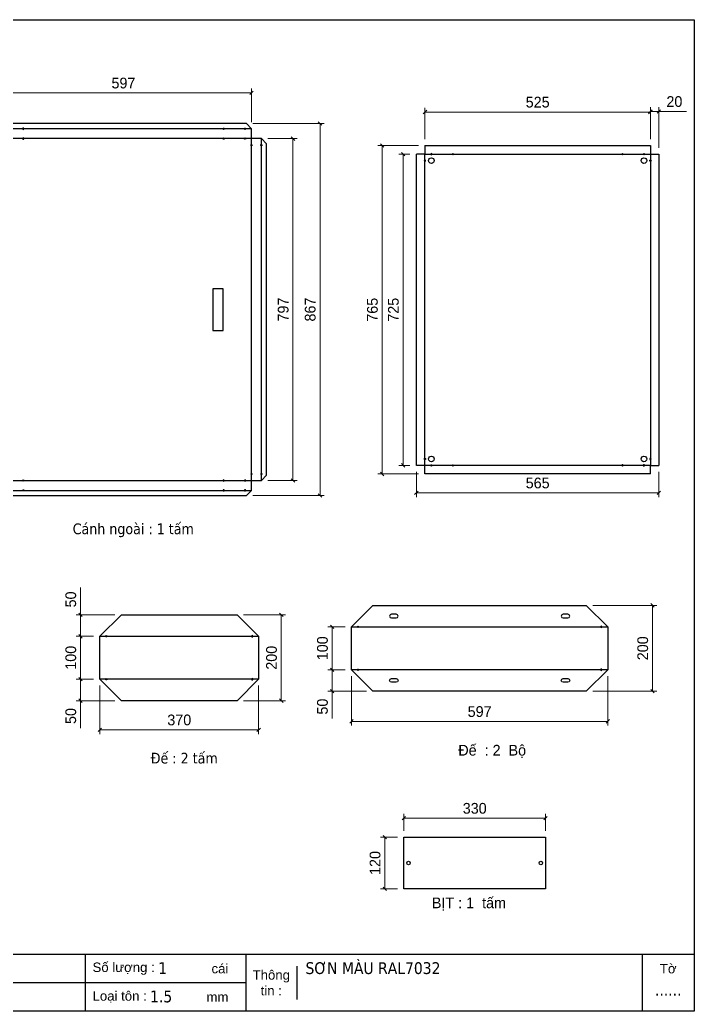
# Model space of a CAD drawing. Header units: millimetres. Extents: x 0 to 3267, y 0 to 2310.
# Drawn here: x 1696 to 3267, y 0 to 2310 of the extents above; entities that cross this region are included whole.
import ezdxf
from ezdxf.enums import TextEntityAlignment as Align

# ---------------------------------------------------------------- set-up
doc = ezdxf.new("R2010")
doc.units = ezdxf.units.MM
doc.layers.add('CNC', color=7, linetype='Continuous')
doc.layers.add('DIM', color=253, linetype='Continuous')
doc.styles.add('Arial', font='arial.ttf')
doc.styles.add('Tahoma (Input Text)', font='tahoma.ttf')
doc.dimstyles.new('Dim-25', dxfattribs={"dimtxt": 25, "dimasz": 8, "dimexe": 10, "dimexo": 15, "dimgap": 10, "dimtad": 1, "dimdec": 0, "dimtxsty": 'Standard', "dimblk": 'OBLIQUE', "dimcen": 10, "dimclrd": 5, "dimclre": 5, "dimclrt": 3, "dimazin": 3, "dimtfac": 1, "dimtdec": 0, "dimtmove": 0, "dimatfit": 3, "dimldrblk": 'OBLIQUE', "dimlwd": 9, "dimlwe": 9})

# ---------------------------------------------------------------- blocks, each defined once
blk = doc.blocks.new('f3daunguoc')
at = {"layer": 'CNC', "color": 2, "lineweight": -3}
blk.add_circle((0, 0), 1.5, dxfattribs=at)
blk = doc.blocks.new('*D11')
at = {"color": 0, "linetype": 'ByBlock', "lineweight": -2}
for p, q in [((1642.6, 2143.7), (1634.6, 2135.7)), ((2231.6, 2135.7), (2239.6, 2143.7))]:
    blk.add_line(p, q, dxfattribs=at)
at = {"layer": 'Defpoints', "color": 0, "ltscale": 3, "transparency": 16777216}
for p in [(2235.6, 2139.7), (1638.6, 2056.2), (2235.6, 2056.2)]:
    blk.add_point(p, dxfattribs=at)
at = {"layer": 'DIM', "color": 5, "lineweight": 9, "ltscale": 3, "transparency": 16777216}
for p, q in [((1638.6, 2071.2), (1638.6, 2149.7)), ((2235.6, 2071.2), (2235.6, 2149.7)), ((1638.6, 2139.7), (2235.6, 2139.7))]:
    blk.add_line(p, q, dxfattribs=at)
at = {"layer": 'DIM', "color": 3, "ltscale": 3, "transparency": 16777216, "insert": (1937.1, 2162.5), "char_height": 25, "attachment_point": 5}
blk.add_mtext('597', dxfattribs=at)
blk = doc.blocks.new('_Oblique')
at = {"color": 0, "linetype": 'ByBlock', "lineweight": -2}
blk.add_line((-0.5, -0.5), (0.5, 0.5), dxfattribs=at)
blk = doc.blocks.new('*D12')
at = {"color": 0, "linetype": 'ByBlock', "lineweight": -2}
for p, q in [((2399.2, 2064.2), (2391.2, 2072.2)), ((2391.2, 1205.6), (2399.2, 1197.6))]:
    blk.add_line(p, q, dxfattribs=at)
at = {"layer": 'Defpoints', "color": 0, "ltscale": 3, "transparency": 16777216}
for p in [(2223.6, 2068.2), (2223.6, 1201.6), (2395.2, 1201.6)]:
    blk.add_point(p, dxfattribs=at)
at = {"layer": 'DIM', "color": 5, "lineweight": 9, "ltscale": 3, "transparency": 16777216}
for p, q in [((2238.6, 2068.2), (2405.2, 2068.2)), ((2395.2, 2068.2), (2395.2, 1201.6)), ((2238.6, 1201.6), (2405.2, 1201.6))]:
    blk.add_line(p, q, dxfattribs=at)
at = {"layer": 'DIM', "color": 3, "ltscale": 3, "transparency": 16777216, "insert": (2372.4, 1634.9), "char_height": 25, "attachment_point": 5, "rotation": 90}
blk.add_mtext('867', dxfattribs=at)
blk = doc.blocks.new('*D13')
at = {"color": 0, "linetype": 'ByBlock', "lineweight": -2}
for p, q in [((2336.1, 2029.2), (2328.1, 2037.2)), ((2328.1, 1240.6), (2336.1, 1232.6))]:
    blk.add_line(p, q, dxfattribs=at)
at = {"layer": 'Defpoints', "color": 0, "ltscale": 3, "transparency": 16777216}
for p in [(2258.6, 2033.2), (2332.1, 2033.2), (2258.6, 1236.6)]:
    blk.add_point(p, dxfattribs=at)
at = {"layer": 'DIM', "color": 5, "lineweight": 9, "ltscale": 3, "transparency": 16777216}
for p, q in [((2273.6, 2033.2), (2342.1, 2033.2)), ((2332.1, 1236.6), (2332.1, 2033.2)), ((2273.6, 1236.6), (2342.1, 1236.6))]:
    blk.add_line(p, q, dxfattribs=at)
at = {"layer": 'DIM', "color": 3, "ltscale": 3, "transparency": 16777216, "insert": (2309.4, 1634.9), "char_height": 25, "attachment_point": 5, "rotation": 90}
blk.add_mtext('797', dxfattribs=at)
blk = doc.blocks.new('*D25')
at = {"color": 5, "lineweight": 9, "ltscale": 3, "transparency": 16777216}
for p, q in [((3164.9, 2032), (3164.9, 2106.6)), ((3184.9, 2012), (3184.9, 2106.6)), ((3164.9, 2096.6), (3184.9, 2096.6)), ((3184.9, 2096.6), (3249, 2096.6))]:
    blk.add_line(p, q, dxfattribs=at)
at = {"color": 0, "linetype": 'ByBlock', "lineweight": -2}
for p, q in [((3168.9, 2100.6), (3160.9, 2092.6)), ((3180.9, 2092.6), (3188.9, 2100.6))]:
    blk.add_line(p, q, dxfattribs=at)
at = {"layer": 'Defpoints', "color": 0, "ltscale": 3, "transparency": 16777216}
for p in [(3184.9, 2096.6), (3164.9, 2017), (3184.9, 1997)]:
    blk.add_point(p, dxfattribs=at)
at = {"color": 3, "ltscale": 3, "transparency": 16777216, "insert": (3220.9, 2119.4), "char_height": 25, "attachment_point": 5}
blk.add_mtext('20', dxfattribs=at)
blk = doc.blocks.new('*D26')
at = {"color": 5, "lineweight": 9, "ltscale": 3, "transparency": 16777216}
for p, q in [((2639.7, 2032), (2639.7, 2105.2)), ((3164.9, 2032), (3164.9, 2105.2)), ((3164.9, 2095.2), (2639.7, 2095.2))]:
    blk.add_line(p, q, dxfattribs=at)
at = {"color": 0, "linetype": 'ByBlock', "lineweight": -2}
for p, q in [((2643.7, 2099.2), (2635.7, 2091.2)), ((3160.9, 2091.2), (3168.9, 2099.2))]:
    blk.add_line(p, q, dxfattribs=at)
at = {"layer": 'Defpoints', "color": 0, "ltscale": 3, "transparency": 16777216}
for p in [(2639.7, 2095.2), (2639.7, 2017), (3164.9, 2017)]:
    blk.add_point(p, dxfattribs=at)
at = {"color": 3, "ltscale": 3, "transparency": 16777216, "insert": (2902.3, 2118), "char_height": 25, "attachment_point": 5}
blk.add_mtext('525', dxfattribs=at)
blk = doc.blocks.new('*D27')
at = {"color": 5, "lineweight": 9, "ltscale": 3, "transparency": 16777216}
for p, q in [((2624.7, 2017), (2530, 2017)), ((2540, 2017), (2540, 1251.8)), ((2624.7, 1251.8), (2530, 1251.8))]:
    blk.add_line(p, q, dxfattribs=at)
at = {"color": 0, "linetype": 'ByBlock', "lineweight": -2}
for p, q in [((2544, 2013), (2536, 2021)), ((2536, 1255.8), (2544, 1247.8))]:
    blk.add_line(p, q, dxfattribs=at)
at = {"layer": 'Defpoints', "color": 0, "ltscale": 3, "transparency": 16777216}
for p in [(2639.7, 2017), (2540, 1251.8), (2639.7, 1251.8)]:
    blk.add_point(p, dxfattribs=at)
at = {"color": 3, "ltscale": 3, "transparency": 16777216, "insert": (2517.3, 1634.4), "char_height": 25, "attachment_point": 5, "rotation": 90}
blk.add_mtext('765', dxfattribs=at)
blk = doc.blocks.new('*D28')
at = {"color": 5, "lineweight": 9, "ltscale": 3, "transparency": 16777216}
for p, q in [((2604.7, 1997), (2579, 1997)), ((2589, 1271.8), (2589, 1997)), ((2604.7, 1271.8), (2579, 1271.8))]:
    blk.add_line(p, q, dxfattribs=at)
at = {"color": 0, "linetype": 'ByBlock', "lineweight": -2}
for p, q in [((2593, 1993), (2585, 2001)), ((2585, 1275.8), (2593, 1267.8))]:
    blk.add_line(p, q, dxfattribs=at)
at = {"layer": 'Defpoints', "color": 0, "ltscale": 3, "transparency": 16777216}
for p in [(2589, 1997), (2619.7, 1997), (2619.7, 1271.8)]:
    blk.add_point(p, dxfattribs=at)
at = {"color": 3, "ltscale": 3, "transparency": 16777216, "insert": (2566.2, 1634.4), "char_height": 25, "attachment_point": 5, "rotation": 90}
blk.add_mtext('725', dxfattribs=at)
blk = doc.blocks.new('*D29')
at = {"color": 5, "lineweight": 9, "ltscale": 3, "transparency": 16777216}
for p, q in [((2619.7, 1256.8), (2619.7, 1197.8)), ((3184.9, 1256.8), (3184.9, 1197.8)), ((2619.7, 1207.8), (3184.9, 1207.8))]:
    blk.add_line(p, q, dxfattribs=at)
at = {"color": 0, "linetype": 'ByBlock', "lineweight": -2}
for p, q in [((2623.7, 1211.8), (2615.7, 1203.8)), ((3180.9, 1203.8), (3188.9, 1211.8))]:
    blk.add_line(p, q, dxfattribs=at)
at = {"layer": 'Defpoints', "color": 0, "ltscale": 3, "transparency": 16777216}
for p in [(2619.7, 1271.8), (3184.9, 1271.8), (3184.9, 1207.8)]:
    blk.add_point(p, dxfattribs=at)
at = {"color": 3, "ltscale": 3, "transparency": 16777216, "insert": (2902.3, 1230.6), "char_height": 25, "attachment_point": 5}
blk.add_mtext('565', dxfattribs=at)
blk = doc.blocks.new('*D30')
at = {"color": 0, "linetype": 'ByBlock', "lineweight": -2}
for p, q in [((2309, 919.5), (2301, 927.5)), ((2301, 727.5), (2309, 719.5))]:
    blk.add_line(p, q, dxfattribs=at)
at = {"layer": 'Defpoints', "color": 0, "transparency": 16777216}
for p in [(2202.2, 923.5), (2202.2, 723.5), (2305, 723.5)]:
    blk.add_point(p, dxfattribs=at)
at = {"layer": 'DIM', "color": 5, "lineweight": 9, "transparency": 16777216}
for p, q in [((2217.2, 923.5), (2315, 923.5)), ((2305, 923.5), (2305, 723.5)), ((2217.2, 723.5), (2315, 723.5))]:
    blk.add_line(p, q, dxfattribs=at)
at = {"layer": 'DIM', "color": 3, "transparency": 16777216, "insert": (2282.2, 823.5), "char_height": 25, "attachment_point": 5, "rotation": 90}
blk.add_mtext('200', dxfattribs=at)
blk = doc.blocks.new('*D31')
at = {"color": 0, "linetype": 'ByBlock', "lineweight": -2}
for p, q in [((1886.2, 659.8), (1878.2, 651.8)), ((2248.2, 651.8), (2256.2, 659.8))]:
    blk.add_line(p, q, dxfattribs=at)
at = {"layer": 'Defpoints', "color": 0, "transparency": 16777216}
for p in [(1882.2, 773.5), (2252.2, 773.5), (2252.2, 655.8)]:
    blk.add_point(p, dxfattribs=at)
at = {"layer": 'DIM', "color": 5, "lineweight": 9, "transparency": 16777216}
for p, q in [((1882.2, 758.5), (1882.2, 645.8)), ((2252.2, 758.5), (2252.2, 645.8)), ((1882.2, 655.8), (2252.2, 655.8))]:
    blk.add_line(p, q, dxfattribs=at)
at = {"layer": 'DIM', "color": 3, "transparency": 16777216, "insert": (2067.2, 678.5), "char_height": 25, "attachment_point": 5}
blk.add_mtext('370', dxfattribs=at)
blk = doc.blocks.new('*D32')
at = {"color": 0, "linetype": 'ByBlock', "lineweight": -2}
for p, q in [((1841.2, 869.5), (1833.2, 877.5)), ((1833.2, 777.5), (1841.2, 769.5))]:
    blk.add_line(p, q, dxfattribs=at)
at = {"layer": 'Defpoints', "color": 0, "transparency": 16777216}
for p in [(1882.2, 873.5), (1837.2, 773.5), (1882.2, 773.5)]:
    blk.add_point(p, dxfattribs=at)
at = {"layer": 'DIM', "color": 5, "lineweight": 9, "transparency": 16777216}
for p, q in [((1867.2, 873.5), (1827.2, 873.5)), ((1837.2, 873.5), (1837.2, 773.5)), ((1867.2, 773.5), (1827.2, 773.5))]:
    blk.add_line(p, q, dxfattribs=at)
at = {"layer": 'DIM', "color": 3, "transparency": 16777216, "insert": (1814.5, 823.5), "char_height": 25, "attachment_point": 5, "rotation": 90}
blk.add_mtext('100', dxfattribs=at)
blk = doc.blocks.new('*D33')
at = {"color": 0, "linetype": 'ByBlock', "lineweight": -2}
for p, q in [((1841.2, 919.5), (1833.2, 927.5)), ((1833.2, 877.5), (1841.2, 869.5))]:
    blk.add_line(p, q, dxfattribs=at)
at = {"layer": 'Defpoints', "color": 0, "transparency": 16777216}
for p in [(1837.2, 923.5), (1932.2, 923.5), (1882.2, 873.5)]:
    blk.add_point(p, dxfattribs=at)
at = {"layer": 'DIM', "color": 5, "lineweight": 9, "transparency": 16777216}
for p, q in [((1837.2, 923.5), (1837.2, 987.3)), ((1917.2, 923.5), (1827.2, 923.5)), ((1837.2, 873.5), (1837.2, 923.5)), ((1867.2, 873.5), (1827.2, 873.5))]:
    blk.add_line(p, q, dxfattribs=at)
at = {"layer": 'DIM', "color": 3, "transparency": 16777216, "insert": (1814.5, 959.4), "char_height": 25, "attachment_point": 5, "rotation": 90}
blk.add_mtext('50', dxfattribs=at)
blk = doc.blocks.new('*D34')
at = {"color": 0, "linetype": 'ByBlock', "lineweight": -2}
for p, q in [((1841.2, 769.5), (1833.2, 777.5)), ((1833.2, 727.5), (1841.2, 719.5))]:
    blk.add_line(p, q, dxfattribs=at)
at = {"layer": 'Defpoints', "color": 0, "transparency": 16777216}
for p in [(1882.2, 773.5), (1837.2, 723.5), (1932.2, 723.5)]:
    blk.add_point(p, dxfattribs=at)
at = {"layer": 'DIM', "color": 5, "lineweight": 9, "transparency": 16777216}
for p, q in [((1867.2, 773.5), (1827.2, 773.5)), ((1837.2, 773.5), (1837.2, 723.5)), ((1917.2, 723.5), (1827.2, 723.5)), ((1837.2, 723.5), (1837.2, 659.8))]:
    blk.add_line(p, q, dxfattribs=at)
at = {"layer": 'DIM', "color": 3, "transparency": 16777216, "insert": (1814.5, 687.7), "char_height": 25, "attachment_point": 5, "rotation": 90}
blk.add_mtext('50', dxfattribs=at)
blk = doc.blocks.new('*D35')
at = {"color": 0, "linetype": 'ByBlock', "lineweight": -2}
for p, q in [((2472.6, 679.3), (2464.6, 671.3)), ((3061.6, 671.3), (3069.6, 679.3))]:
    blk.add_line(p, q, dxfattribs=at)
at = {"layer": 'Defpoints', "color": 0, "transparency": 16777216}
for p in [(2468.6, 795.6), (3065.6, 795.6), (3065.6, 675.3)]:
    blk.add_point(p, dxfattribs=at)
at = {"layer": 'DIM', "color": 5, "lineweight": 9, "transparency": 16777216}
for p, q in [((2468.6, 780.6), (2468.6, 665.3)), ((3065.6, 780.6), (3065.6, 665.3)), ((2468.6, 675.3), (3065.6, 675.3))]:
    blk.add_line(p, q, dxfattribs=at)
at = {"layer": 'DIM', "color": 3, "transparency": 16777216, "insert": (2767.1, 698), "char_height": 25, "attachment_point": 5}
blk.add_mtext('597', dxfattribs=at)
blk = doc.blocks.new('*D36')
at = {"color": 0, "linetype": 'ByBlock', "lineweight": -2}
for p, q in [((2427.7, 891.6), (2419.7, 899.6)), ((2419.7, 799.6), (2427.7, 791.6))]:
    blk.add_line(p, q, dxfattribs=at)
at = {"layer": 'Defpoints', "color": 0, "transparency": 16777216}
for p in [(2468.6, 895.6), (2423.7, 795.6), (2468.6, 795.6)]:
    blk.add_point(p, dxfattribs=at)
at = {"layer": 'DIM', "color": 5, "lineweight": 9, "transparency": 16777216}
for p, q in [((2453.6, 895.6), (2413.7, 895.6)), ((2423.7, 895.6), (2423.7, 795.6)), ((2453.6, 795.6), (2413.7, 795.6))]:
    blk.add_line(p, q, dxfattribs=at)
at = {"layer": 'DIM', "color": 3, "transparency": 16777216, "insert": (2400.9, 845.6), "char_height": 25, "attachment_point": 5, "rotation": 90}
blk.add_mtext('100', dxfattribs=at)
blk = doc.blocks.new('*D37')
at = {"color": 0, "linetype": 'ByBlock', "lineweight": -2}
for p, q in [((2427.7, 791.6), (2419.7, 799.6)), ((2419.7, 749.6), (2427.7, 741.6))]:
    blk.add_line(p, q, dxfattribs=at)
at = {"layer": 'Defpoints', "color": 0, "transparency": 16777216}
for p in [(2468.6, 795.6), (2423.7, 745.6), (2518.6, 745.6)]:
    blk.add_point(p, dxfattribs=at)
at = {"layer": 'DIM', "color": 5, "lineweight": 9, "transparency": 16777216}
for p, q in [((2453.6, 795.6), (2413.7, 795.6)), ((2423.7, 795.6), (2423.7, 745.6)), ((2503.6, 745.6), (2413.7, 745.6)), ((2423.7, 745.6), (2423.7, 681.8))]:
    blk.add_line(p, q, dxfattribs=at)
at = {"layer": 'DIM', "color": 3, "transparency": 16777216, "insert": (2400.9, 709.7), "char_height": 25, "attachment_point": 5, "rotation": 90}
blk.add_mtext('50', dxfattribs=at)
blk = doc.blocks.new('ovan8.5x20')
at = {"layer": 'CNC', "color": 2, "lineweight": -3}
for p, q in [((5.7, 4.2), (-5.8, 4.2)), ((-5.8, -4.2), (5.7, -4.2))]:
    blk.add_line(p, q, dxfattribs=at)
for centre, start, end in [((-5.8, 0), 90, 270), ((5.7, 0), 270, 90)]:
    blk.add_arc(centre, 4.25, start, end, dxfattribs=at)
blk = doc.blocks.new('*D38')
at = {"color": 0, "linetype": 'ByBlock', "lineweight": -2}
for p, q in [((3173.9, 941.6), (3165.9, 949.6)), ((3165.9, 749.6), (3173.9, 741.6))]:
    blk.add_line(p, q, dxfattribs=at)
at = {"layer": 'Defpoints', "color": 0, "ltscale": 3, "transparency": 16777216}
for p in [(3015.6, 945.6), (3169.9, 945.6), (3015.6, 745.6)]:
    blk.add_point(p, dxfattribs=at)
at = {"layer": 'DIM', "color": 5, "lineweight": 9, "ltscale": 3, "transparency": 16777216}
for p, q in [((3030.6, 945.6), (3179.9, 945.6)), ((3169.9, 745.6), (3169.9, 945.6)), ((3030.6, 745.6), (3179.9, 745.6))]:
    blk.add_line(p, q, dxfattribs=at)
at = {"layer": 'DIM', "color": 3, "ltscale": 3, "transparency": 16777216, "insert": (3147.2, 845.6), "char_height": 25, "attachment_point": 5, "rotation": 90}
blk.add_mtext('200', dxfattribs=at)
blk = doc.blocks.new('khungtenAsean2')
at = {"color": 7}
for p, q in [((2970, -1980), (0, -1980)), ((1680, -1980), (1680, -2100)), ((2020, -1980), (2020, -2100)), ((2860, -1980), (2860, -2100)), ((2128.3, -2005), (2128.3, -2075)), ((2020, -2040), (0, -2040))]:
    blk.add_line(p, q, dxfattribs=at)
blk.add_lwpolyline([(0, 0), (2970, 0), (2970, -2100), (0, -2100)], close=True, dxfattribs=at)
at = {"color": 2, "char_height": 20, "style": 'Arial'}
for s, insert, width, attachment_point in [('  Số lượng :', (1680, -2010), 917.634, 4), ('cái', (1947.6, -2010), 917.634, 4), ('Thông\\Ptin :', (2074.2, -2040), 108.311, 5), ('Tờ', (2915, -2010), 110, 5), ('  Loại tôn :', (1680, -2070), 917.634, 4), ('mm', (1936.9, -2070), 917.634, 4)]:
    blk.add_mtext(s, dxfattribs=dict(at, insert=insert, width=width, attachment_point=attachment_point))
at = {"color": 1, "style": 'Tahoma (Input Text)', "flags": 8}
for tag, p in [('#03', (506.6, -2019.3)), ('#01', (137.1, -2021.3)), ('#05', (1106.6, -2021.3)), ('#07', (1834.7, -2021.3)), ('#09', (2146.7, -2021.3)), ('#02', (98.5, -2081.3)), ('#04', (486.1, -2081.3)), ('#06', (1065.3, -2081.3)), ('#08', (1817.4, -2081.3)), ('#10', (2146.7, -2081.3))]:
    blk.add_attdef(tag, p, '', height=25, dxfattribs=at)
blk.add_attdef('#11', text='', height=25, dxfattribs=at).set_placement((2915, -2067.3), align=Align.CENTER)
blk = doc.blocks.new('*D39')
at = {"color": 0, "linetype": 'ByBlock', "lineweight": -2}
for p, q in [((2594.6, 453.7), (2586.6, 445.7)), ((2916.6, 445.7), (2924.6, 453.7))]:
    blk.add_line(p, q, dxfattribs=at)
at = {"color": 5, "lineweight": 9, "ltscale": 3, "transparency": 16777216}
for p, q in [((2590.6, 420.3), (2590.6, 459.7)), ((2590.6, 449.7), (2920.6, 449.7)), ((2920.6, 420.3), (2920.6, 459.7))]:
    blk.add_line(p, q, dxfattribs=at)
at = {"layer": 'Defpoints', "color": 0, "ltscale": 3, "transparency": 16777216}
for p in [(2920.6, 449.7), (2590.6, 405.3), (2920.6, 405.3)]:
    blk.add_point(p, dxfattribs=at)
at = {"color": 3, "ltscale": 3, "transparency": 16777216, "insert": (2755.6, 472.5), "char_height": 25, "attachment_point": 5}
blk.add_mtext('330', dxfattribs=at)
blk = doc.blocks.new('*D40')
at = {"color": 5, "lineweight": 9, "ltscale": 3, "transparency": 16777216}
for p, q in [((2575.6, 405.3), (2536.3, 405.3)), ((2546.3, 405.3), (2546.3, 285.3)), ((2575.6, 285.3), (2536.3, 285.3))]:
    blk.add_line(p, q, dxfattribs=at)
at = {"color": 0, "linetype": 'ByBlock', "lineweight": -2}
for p, q in [((2550.3, 401.3), (2542.3, 409.3)), ((2542.3, 289.3), (2550.3, 281.3))]:
    blk.add_line(p, q, dxfattribs=at)
at = {"layer": 'Defpoints', "color": 0, "ltscale": 3, "transparency": 16777216}
for p in [(2590.6, 405.3), (2546.3, 285.3), (2590.6, 285.3)]:
    blk.add_point(p, dxfattribs=at)
at = {"color": 3, "ltscale": 3, "transparency": 16777216, "insert": (2523.5, 345.3), "char_height": 25, "attachment_point": 5, "rotation": 90}
blk.add_mtext('120', dxfattribs=at)

msp = doc.modelspace()

# ---------------------------------------------------------------- linework, layer by layer
at = {"color": 7}
for p, q in [((2468.6, 895.6), (2518.6, 945.6)), ((2518.6, 945.6), (3015.6, 945.6)), ((3015.6, 945.6), (3065.6, 895.6)), ((1882.2, 873.5), (1932.2, 923.5)), ((1932.2, 923.5), (2202.2, 923.5)), ((2202.2, 923.5), (2252.2, 873.5)), ((2468.6, 895.6), (3065.6, 895.6)), ((2468.6, 795.6), (2468.6, 895.6)), ((3065.6, 895.6), (3065.6, 795.6)), ((1882.2, 873.5), (2252.2, 873.5)), ((1882.2, 773.5), (1882.2, 873.5)), ((2252.2, 873.5), (2252.2, 773.5)), ((3065.6, 795.6), (2468.6, 795.6)), ((2468.6, 795.6), (2518.6, 745.6)), ((3065.6, 795.6), (3015.6, 745.6)), ((2252.2, 773.5), (1882.2, 773.5)), ((1882.2, 773.5), (1932.2, 723.5)), ((2252.2, 773.5), (2202.2, 723.5)), ((3015.6, 745.6), (2518.6, 745.6)), ((2202.2, 723.5), (1932.2, 723.5))]:
    msp.add_line(p, q, dxfattribs=at)
for points in [[(2235.6, 2056.2), (1638.6, 2056.2)], [(1650.6, 1201.6), (2223.6, 1201.6), (2235.6, 1213.6), (2235.6, 1236.6), (2258.6, 1236.6), (2270.6, 1248.6), (2270.6, 2021.2), (2258.6, 2033.2), (2235.6, 2033.2), (2235.6, 2056.2), (2223.6, 2068.2), (1650.6, 2068.2)], [(2258.6, 1236.6), (2258.6, 2033.2)], [(1638.6, 1213.6), (2235.6, 1213.6)]]:
    msp.add_lwpolyline(points, dxfattribs=at)
for points in [[(2235.6, 2033.2), (1638.6, 2033.2), (1638.6, 1236.6), (2235.6, 1236.6)], [(2590.6, 405.3), (2920.6, 405.3), (2920.6, 285.3), (2590.6, 285.3)]]:
    msp.add_lwpolyline(points, close=True, dxfattribs=at)
at = {"ltscale": 3}
for points in [[(2639.7, 2017), (2639.7, 1997), (2619.7, 1997)], [(3164.9, 2017), (3164.9, 1997), (3184.9, 1997)], [(2639.7, 1251.8), (2639.7, 1271.8), (2619.7, 1271.8)], [(3164.9, 1251.8), (3164.9, 1271.8), (3184.9, 1271.8)]]:
    msp.add_lwpolyline(points, dxfattribs=at)
for points in [[(2639.7, 2017), (3164.9, 2017)], [(2619.7, 1271.8), (2619.7, 1997)], [(3184.9, 1997), (3184.9, 1271.8)], [(3164.9, 1251.8), (2639.7, 1251.8)]]:
    msp.add_lwpolyline(points)
msp.add_lwpolyline([(2639.7, 1997), (3164.9, 1997), (3164.9, 1271.8), (2639.7, 1271.8)], close=True)
at = {"color": 2, "linetype": 'Continuous'}
msp.add_lwpolyline([(2169.7, 1682.9), (2145.7, 1682.9), (2145.7, 1585.9), (2169.7, 1585.9)], close=True, dxfattribs=at)
at = {"color": 2, "ltscale": 3}
for centre in [(2654.7, 1982), (3149.9, 1982), (2654.7, 1286.8), (3149.9, 1286.8)]:
    msp.add_circle(centre, 6.5, dxfattribs=at)
at = {"color": 7}
for centre in [(2601.3, 345.3), (2909.8, 345.3)]:
    msp.add_circle(centre, 4, dxfattribs=at)

# ---------------------------------------------------------------- block references
ref = msp.add_blockref('khungtenAsean2', (0, 2310), dxfattribs=dict(at, xscale=1.100000000000363, yscale=1.100000000000363, zscale=1.100000000000363))
ref.add_attrib('#11', '......', dxfattribs={"color": 1, "height": 27.5, "style": 'Tahoma (Input Text)'}).set_placement((3206.5, 35.9), align=Align.CENTER)
ref.add_attrib('#09', 'SƠN MÀU RAL7032', (2361.4, 86.6), dxfattribs={"color": 1, "height": 27.5, "style": 'Tahoma (Input Text)'})
ref.add_attrib('#08', '1.5', (1999.2, 20.6), dxfattribs={"color": 1, "height": 27.5, "style": 'Tahoma (Input Text)'})
ref.add_attrib('#07', '1', (2018.1, 86.6), dxfattribs={"color": 1, "height": 27.5, "style": 'Tahoma (Input Text)'})
at = {"lineweight": -3, "xscale": -1}
for p, rotation in [((1703.6, 2056.2), 180), ((1703.6, 2033.2), 180), ((2654.7, 1997), 180), ((2704.7, 1997), 180), ((2639.7, 1982), 180), ((3050.6, 895.6), 90), ((2237.2, 873.5), 90), ((3050.6, 795.6), 90), ((2237.2, 773.5), 90)]:
    msp.add_blockref('f3daunguoc', p, dxfattribs=dict(at, rotation=rotation))
at = {"lineweight": -3}
for p, rotation in [((2170.6, 2056.2), 180), ((2220.6, 2056.2), 180), ((2170.6, 2033.2), 180), ((2220.6, 2033.2), 180), ((2235.6, 2018.2), 180), ((2258.6, 2018.2), 180), ((3099.9, 1997), 180), ((3149.9, 1997), 180), ((3164.9, 1982), 180), ((2483.6, 895.6), 270), ((1897.2, 873.5), 270), ((2483.6, 795.6), 270), ((1897.2, 773.5), 270)]:
    msp.add_blockref('f3daunguoc', p, dxfattribs=dict(at, rotation=rotation))
for p in [(2639.7, 1286.8), (2654.7, 1271.8), (2704.7, 1271.8), (1703.6, 1236.6), (1703.6, 1213.6)]:
    msp.add_blockref('f3daunguoc', p, dxfattribs=at)
at = {"lineweight": -3, "xscale": -1}
for p in [(3099.9, 1271.8), (3149.9, 1271.8), (3164.9, 1286.8), (2235.6, 1251.6), (2258.6, 1251.6), (2170.6, 1236.6), (2220.6, 1236.6), (2170.6, 1213.6), (2220.6, 1213.6)]:
    msp.add_blockref('f3daunguoc', p, dxfattribs=at)
at = {"layer": 'CNC', "lineweight": -3, "rotation": 180}
for p in [(2567.1, 920.6), (2967.1, 920.6)]:
    msp.add_blockref('ovan8.5x20', p, dxfattribs=at)
at = {"layer": 'CNC', "lineweight": -3, "xscale": -1}
for p in [(2567.1, 770.6), (2967.1, 770.6)]:
    msp.add_blockref('ovan8.5x20', p, dxfattribs=at)

# ---------------------------------------------------------------- texts
at = {"color": 2, "char_height": 25, "width": 775, "attachment_point": 5}
for s, insert in [('{\\fTahoma|b0|i0|c0|p34;Cánh ngoài : 1 tấm}', (1960, 1120.4)), ('{\\fTahoma|b0|i0|c0|p34;Đế : 2 tấm}', (2078.7, 589.4)), ('Đế  : 2  Bộ', (2796.4, 605.3)), ('BỊT : 1  tấm', (2742.2, 249.6))]:
    msp.add_mtext(s, dxfattribs=dict(at, insert=insert))

# ---------------------------------------------------------------- dimensions: what is measured, and where the dimension line sits
at = {"ltscale": 3}
for base, p1, p2, picture, middle in [((2639.7, 2095.2), (3164.9, 2017), (2639.7, 2017), '*D26', (2902.3, 2118)), ((3184.9, 2096.6), (3164.9, 2017), (3184.9, 1997), '*D25', (3220.9, 2119.4)), ((3184.9, 1207.8), (2619.7, 1271.8), (3184.9, 1271.8), '*D29', (2902.3, 1230.6)), ((2920.6, 449.7), (2590.6, 405.3), (2920.6, 405.3), '*D39', (2755.6, 472.5))]:
    dim = msp.add_linear_dim(base=base, p1=p1, p2=p2, dimstyle='Dim-25', dxfattribs=at)
    dim.commit()
    dim.dimension.update_dxf_attribs({"geometry": picture, "text_midpoint": middle})
for base, p1, p2, picture, middle in [((2540, 1251.8), (2639.7, 2017), (2639.7, 1251.8), '*D27', (2517.3, 1634.4)), ((2589, 1997), (2619.7, 1271.8), (2619.7, 1997), '*D28', (2566.2, 1634.4)), ((2546.3, 285.3), (2590.6, 405.3), (2590.6, 285.3), '*D40', (2523.5, 345.3))]:
    dim = msp.add_linear_dim(base=base, p1=p1, p2=p2, angle=90, dimstyle='Dim-25', dxfattribs=at)
    dim.commit()
    dim.dimension.update_dxf_attribs({"geometry": picture, "text_midpoint": middle})
at = {"layer": 'DIM', "color": 7, "ltscale": 3}
for base, p1, p2, angle, picture, middle in [((2235.6, 2139.7), (1638.6, 2056.2), (2235.6, 2056.2), 180, '*D11', (1937.1, 2162.5)), ((2395.2, 1201.6), (2223.6, 2068.2), (2223.6, 1201.6), 90, '*D12', (2372.4, 1634.9)), ((2332.1, 2033.2), (2258.6, 1236.6), (2258.6, 2033.2), 90, '*D13', (2309.4, 1634.9))]:
    dim = msp.add_linear_dim(base=base, p1=p1, p2=p2, angle=angle, dimstyle='Dim-25', dxfattribs=at)
    dim.commit()
    dim.dimension.update_dxf_attribs({"geometry": picture, "text_midpoint": middle})
at = {"layer": 'DIM', "color": 7}
for base, p1, p2, picture, middle in [((1837.2, 923.5), (1882.2, 873.5), (1932.2, 923.5), '*D33', (1814.5, 959.4)), ((2305, 723.5), (2202.2, 923.5), (2202.2, 723.5), '*D30', (2282.2, 823.5)), ((2423.7, 795.6), (2468.6, 895.6), (2468.6, 795.6), '*D36', (2400.9, 845.6)), ((1837.2, 773.5), (1882.2, 873.5), (1882.2, 773.5), '*D32', (1814.5, 823.5)), ((2423.7, 745.6), (2468.6, 795.6), (2518.6, 745.6), '*D37', (2400.9, 709.7)), ((1837.2, 723.5), (1882.2, 773.5), (1932.2, 723.5), '*D34', (1814.5, 687.7))]:
    dim = msp.add_linear_dim(base=base, p1=p1, p2=p2, angle=90, dimstyle='Dim-25', dxfattribs=at)
    dim.commit()
    dim.dimension.update_dxf_attribs({"geometry": picture, "text_midpoint": middle})
at = {"layer": 'DIM', "color": 2, "ltscale": 3}
dim = msp.add_linear_dim(base=(3169.9, 945.6), p1=(3015.6, 745.6), p2=(3015.6, 945.6), angle=90, dimstyle='Dim-25', dxfattribs=at)
dim.commit()
dim.dimension.update_dxf_attribs({"geometry": '*D38', "text_midpoint": (3147.2, 845.6)})
at = {"layer": 'DIM', "color": 7}
for base, p1, p2, picture, middle in [((3065.6, 675.3), (2468.6, 795.6), (3065.6, 795.6), '*D35', (2767.1, 698)), ((2252.2, 655.8), (1882.2, 773.5), (2252.2, 773.5), '*D31', (2067.2, 678.5))]:
    dim = msp.add_linear_dim(base=base, p1=p1, p2=p2, dimstyle='Dim-25', dxfattribs=at)
    dim.commit()
    dim.dimension.update_dxf_attribs({"geometry": picture, "text_midpoint": middle})

doc.saveas('drawing.dxf')
